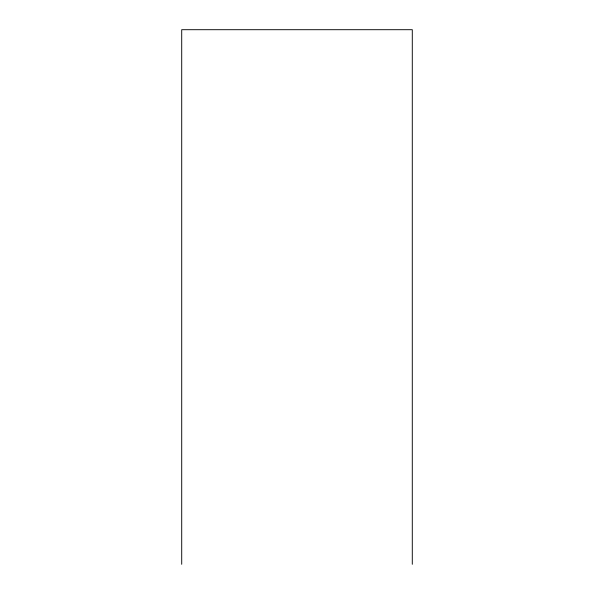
<?xml version="1.0" encoding="UTF-8"?>
<svg xmlns="http://www.w3.org/2000/svg" width="594" height="594" viewBox="0 0 594 594"><rect width="100%" height="100%" fill="white"/><g stroke="black" fill="none" stroke-linecap="round" stroke-linejoin="round"><path stroke-width="0.89" d="M412.288 564.3L412.288 29.7L181.712 29.7L181.712 564.3"/></g></svg>
